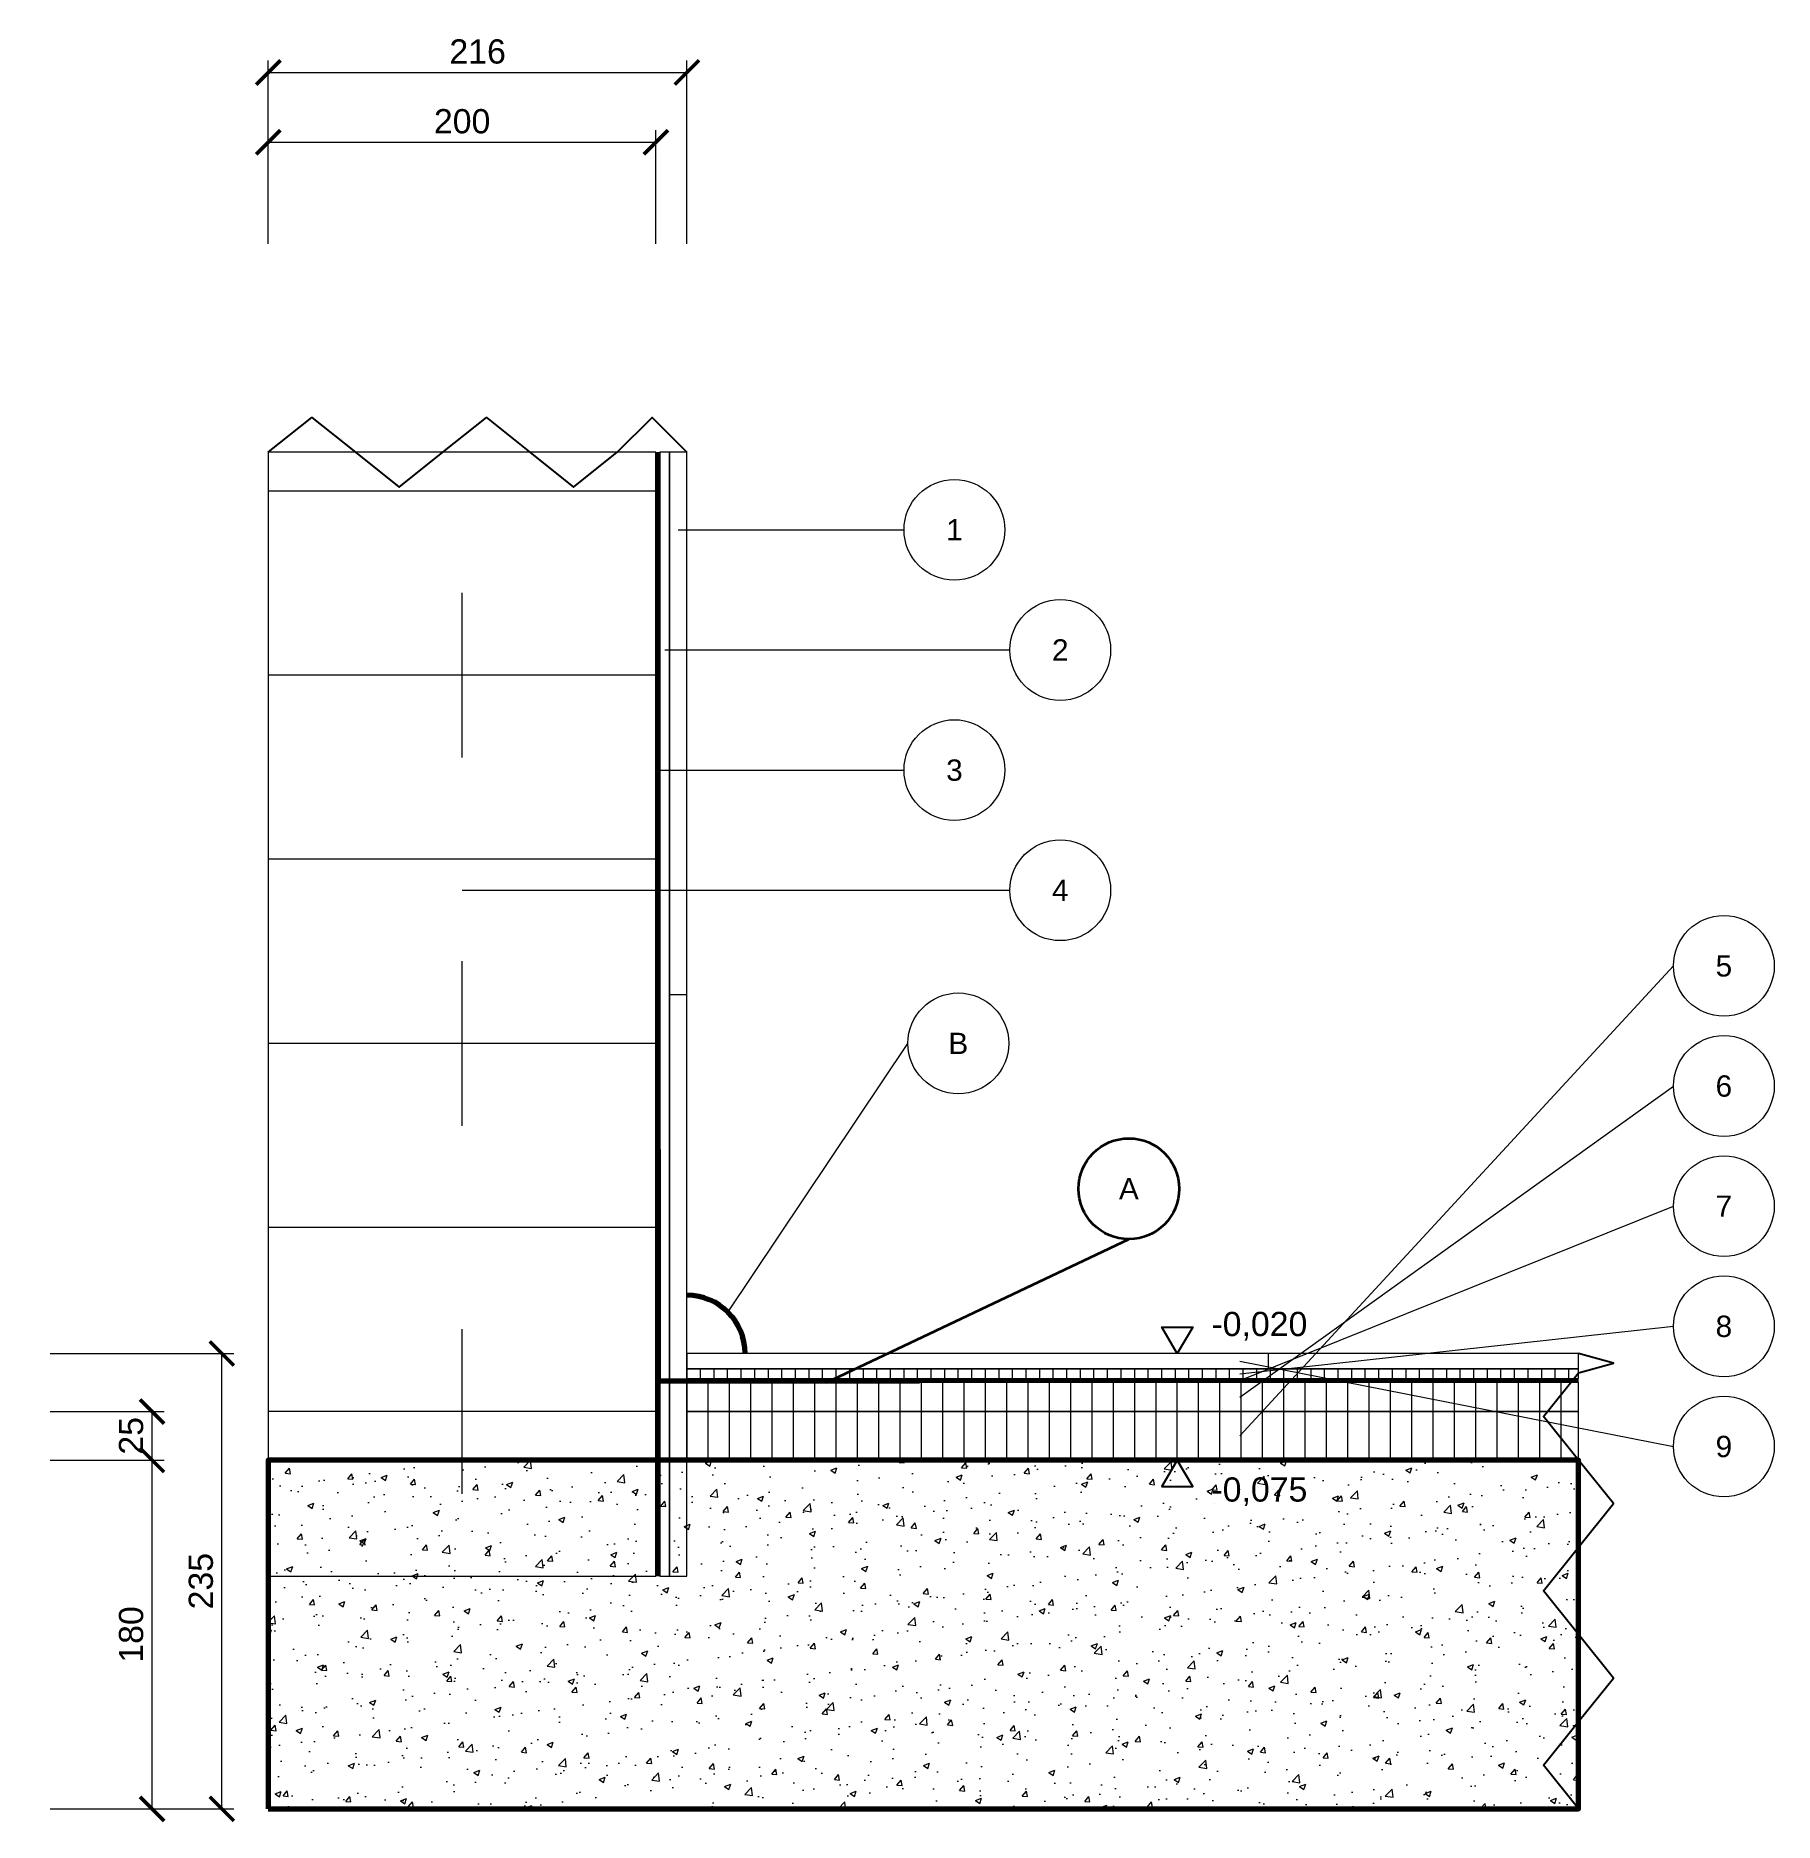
# Model space of a CAD drawing. Header units: millimetres. Extents: x -336 to 561, y -262 to 660.
import ezdxf
from ezdxf.enums import TextEntityAlignment as Align

# ---------------------------------------------------------------- set-up
doc = ezdxf.new("R2010")
doc.units = ezdxf.units.MM
for name, color, linetype, lineweight in [('A-DETAY-CAGRI', 1, 'Continuous', 25), ('A-KATMAN-CIZGI', 251, 'Continuous', 13), ('A-KATMAN-YALITIM', 6, 'Continuous', 35), ('A-KESIT-KESILEN', 7, 'Continuous', 70), ('A-KESIT-TARAMA', 253, 'Continuous', 13), ('A-KOT-ISARET', 250, 'Continuous', 25), ('A-YAZI', 7, 'Continuous', 13), ('G-OLCU-ZINCIR', 7, 'Continuous', 13)]:
    doc.layers.add(name, color=color, linetype=linetype, lineweight=lineweight)
doc.styles.add('GYM', font='arial.ttf')
doc.dimstyles.new('GYM-5', dxfattribs={"dimscale": 5, "dimtxt": 2.5, "dimasz": 2.5, "dimexe": 1.25, "dimexo": 1.5, "dimgap": 0.9, "dimtad": 1, "dimdec": 0, "dimtxsty": 'GYM', "dimblk": 'ARCHTICK', "dimcen": 2.5, "dimclrd": 7, "dimclre": 7, "dimclrt": 7, "dimazin": 3, "dimtfac": 1, "dimtmove": 0, "dimatfit": 3, "dimlwd": 18, "dimlwe": 13, "dimarcsym": 0})

# ---------------------------------------------------------------- blocks, each defined once
blk = doc.blocks.new('_ARCHTICK')
at = {"color": 0, "linetype": 'ByBlock', "const_width": 0.15}
blk.add_lwpolyline([(-0.5, -0.5), (0.5, 0.5)], dxfattribs=at)

msp = doc.modelspace()

# ---------------------------------------------------------------- hatches: boundary and pattern name
at = {"layer": 'A-KATMAN-YALITIM'}
h = msp.add_hatch(color=6, dxfattribs=at)
h.dxf.hatch_style = 1
h.paths.add_polyline_path([(120, -35), (-14, -35), (-14, 85), (-15.5, 85), (-15.5, -33.5), (120, -33.5)])
at = {"layer": 'A-KESIT-TARAMA'}
h = msp.add_hatch(dxfattribs=at)
h.set_pattern_fill('ANSI31', scale=2.2047, angle=45)
h.paths.add_polyline_path([(-14, -135), (-9, -135), (-9, 445), (-14, 445)])
h = msp.add_hatch(dxfattribs=at)
h.set_pattern_fill('ANSI31', scale=2.2047, angle=45)
h.paths.add_polyline_path([(0, -33), (460, -33), (460, -28), (0, -28)])
h = msp.add_hatch(dxfattribs=at)
h.set_pattern_fill('ANSI31', scale=3.4646, angle=45)
h.paths.add_polyline_path([(0, -50), (460, -50), (460, -35), (0, -35)])
h = msp.add_hatch(dxfattribs=at)
h.set_pattern_fill('ANSI31', scale=3.4646, angle=45)
h.paths.add_polyline_path([(0, -75), (460, -75), (460, -50), (0, -50)])
h = msp.add_hatch(dxfattribs=at)
h.set_pattern_fill('AR-CONC', scale=0.17728)
h.paths.add_polyline_path([(-216, -255), (460, -255), (460, -75), (-216, -75)])

# ---------------------------------------------------------------- linework, layer by layer
at = {"layer": 'A-DETAY-CAGRI'}
for points in [[(-216, 445), (-193.5, 463), (-171, 445), (-148.5, 427), (-126, 445), (-103.5, 463), (-81, 445), (-58.5, 427), (-36, 445), (-18, 463), (0, 445)], [(460, -255), (442, -232.5), (460, -210), (478, -187.5), (460, -165), (442, -142.5), (460, -120), (478, -97.5), (460, -75), (442, -52.5), (460, -30), (478, -25), (460, -20)]]:
    msp.add_lwpolyline(points, dxfattribs=at)
at = {"layer": 'A-KATMAN-CIZGI'}
for p, q in [((-16, 425), (-216, 425)), ((-116, 287.5), (-116, 372.5)), ((-16, 330), (-216, 330)), ((-16, 235), (-216, 235)), ((-116, 97.5), (-116, 182.5)), ((0, 165), (-9, 165)), ((-16, 140), (-216, 140)), ((-16, 45), (-216, 45)), ((-116, -92.5), (-116, -7.5)), ((300, -28), (300, -20)), ((-16, -50), (-216, -50))]:
    msp.add_line(p, q, dxfattribs=at)
for points in [[(-216, -135), (-16, -135), (-16, 445), (-216, 445)], [(-14, -135), (-9, -135), (-9, 445), (-14, 445)], [(-9, -135), (0, -135), (0, 445), (-9, 445)], [(0, -28), (460, -28), (460, -20), (0, -20)], [(0, -33), (460, -33), (460, -28), (0, -28)], [(0, -50), (460, -50), (460, -35), (0, -35)], [(0, -75), (460, -75), (460, -50), (0, -50)]]:
    msp.add_lwpolyline(points, close=True, dxfattribs=at)
at = {"layer": 'A-KATMAN-YALITIM'}
for p, q in [((-15, -135), (-15, 445)), ((72, -35), (228, 39)), ((0, -34), (460, -34))]:
    msp.add_line(p, q, dxfattribs=at)
msp.add_lwpolyline([(120, -35), (-14, -35), (-14, 85), (-15.5, 85), (-15.5, -33.5), (120, -33.5)], close=True, dxfattribs=at)
msp.add_circle((228, 65), 26, dxfattribs=at)
at = {"layer": 'A-KESIT-KESILEN'}
msp.add_lwpolyline([(-216, -255), (460, -255), (460, -75), (-216, -75)], close=True, dxfattribs=at)
msp.add_arc((0, -20), 30, 0, 90, dxfattribs=at)
at = {"layer": 'A-KOT-ISARET'}
for points in [[(253, -20), (245, -6.4), (261, -6.4)], [(253, -75), (245, -88.6), (261, -88.6)]]:
    msp.add_lwpolyline(points, close=True, dxfattribs=at)
at = {"layer": 'A-YAZI'}
for p, q in [((-4.5, 405), (112, 405)), ((-11.5, 343), (166.6, 343)), ((-15, 281), (112, 281)), ((-116, 219), (166.6, 219)), ((285.2, -62.5), (509, 180)), ((21, 1), (114, 140)), ((285.2, -42.5), (509, 118)), ((285.2, -34), (509, 56)), ((285.2, -30.5), (509, -6)), ((285.2, -24), (509, -68))]:
    msp.add_line(p, q, dxfattribs=at)
for centre in [(138, 405), (192.6, 343), (138, 281), (192.6, 219), (535, 180), (140, 140), (535, 118), (535, 56), (535, -6), (535, -68)]:
    msp.add_circle(centre, 26, dxfattribs=at)

# ---------------------------------------------------------------- texts
at = {"layer": 'A-KATMAN-YALITIM', "style": 'GYM'}
msp.add_text('A', height=11, dxfattribs=at).set_placement((228, 65), align=Align.MIDDLE_CENTER)
at = {"layer": 'A-KOT-ISARET', "style": 'GYM'}
for s, p in [('-0,020', (270.6, -4.8)), ('-0,075', (270.6, -90.2))]:
    msp.add_text(s, height=12.5, dxfattribs=at).set_placement(p, align=Align.MIDDLE_LEFT)
at = {"layer": 'A-YAZI', "style": 'GYM'}
for s, p in [('1', (138, 405)), ('2', (192.6, 343)), ('3', (138, 281)), ('4', (192.6, 219)), ('5', (535, 180)), ('B', (140, 140)), ('6', (535, 118)), ('7', (535, 56)), ('8', (535, -6)), ('9', (535, -68))]:
    msp.add_text(s, height=11, dxfattribs=at).set_placement(p, align=Align.MIDDLE_CENTER)

# ---------------------------------------------------------------- dimensions: what is measured, and where the dimension line sits
at = {"layer": 'G-OLCU-ZINCIR'}
for base, p2 in [((-216, 641), (0, 545)), ((-216, 605), (-16, 545))]:
    msp.add_linear_dim(base=base, p1=(-216, 545), p2=p2, dimstyle='GYM-5', dxfattribs=at).render()
for base, p1, p2 in [((-240, -255), (-336, -255), (-336, -20)), ((-276, -75), (-336, -75), (-336, -50)), ((-276, -255), (-336, -255), (-336, -75))]:
    msp.add_linear_dim(base=base, p1=p1, p2=p2, angle=90, dimstyle='GYM-5', dxfattribs=at).render()

doc.saveas('drawing.dxf')
